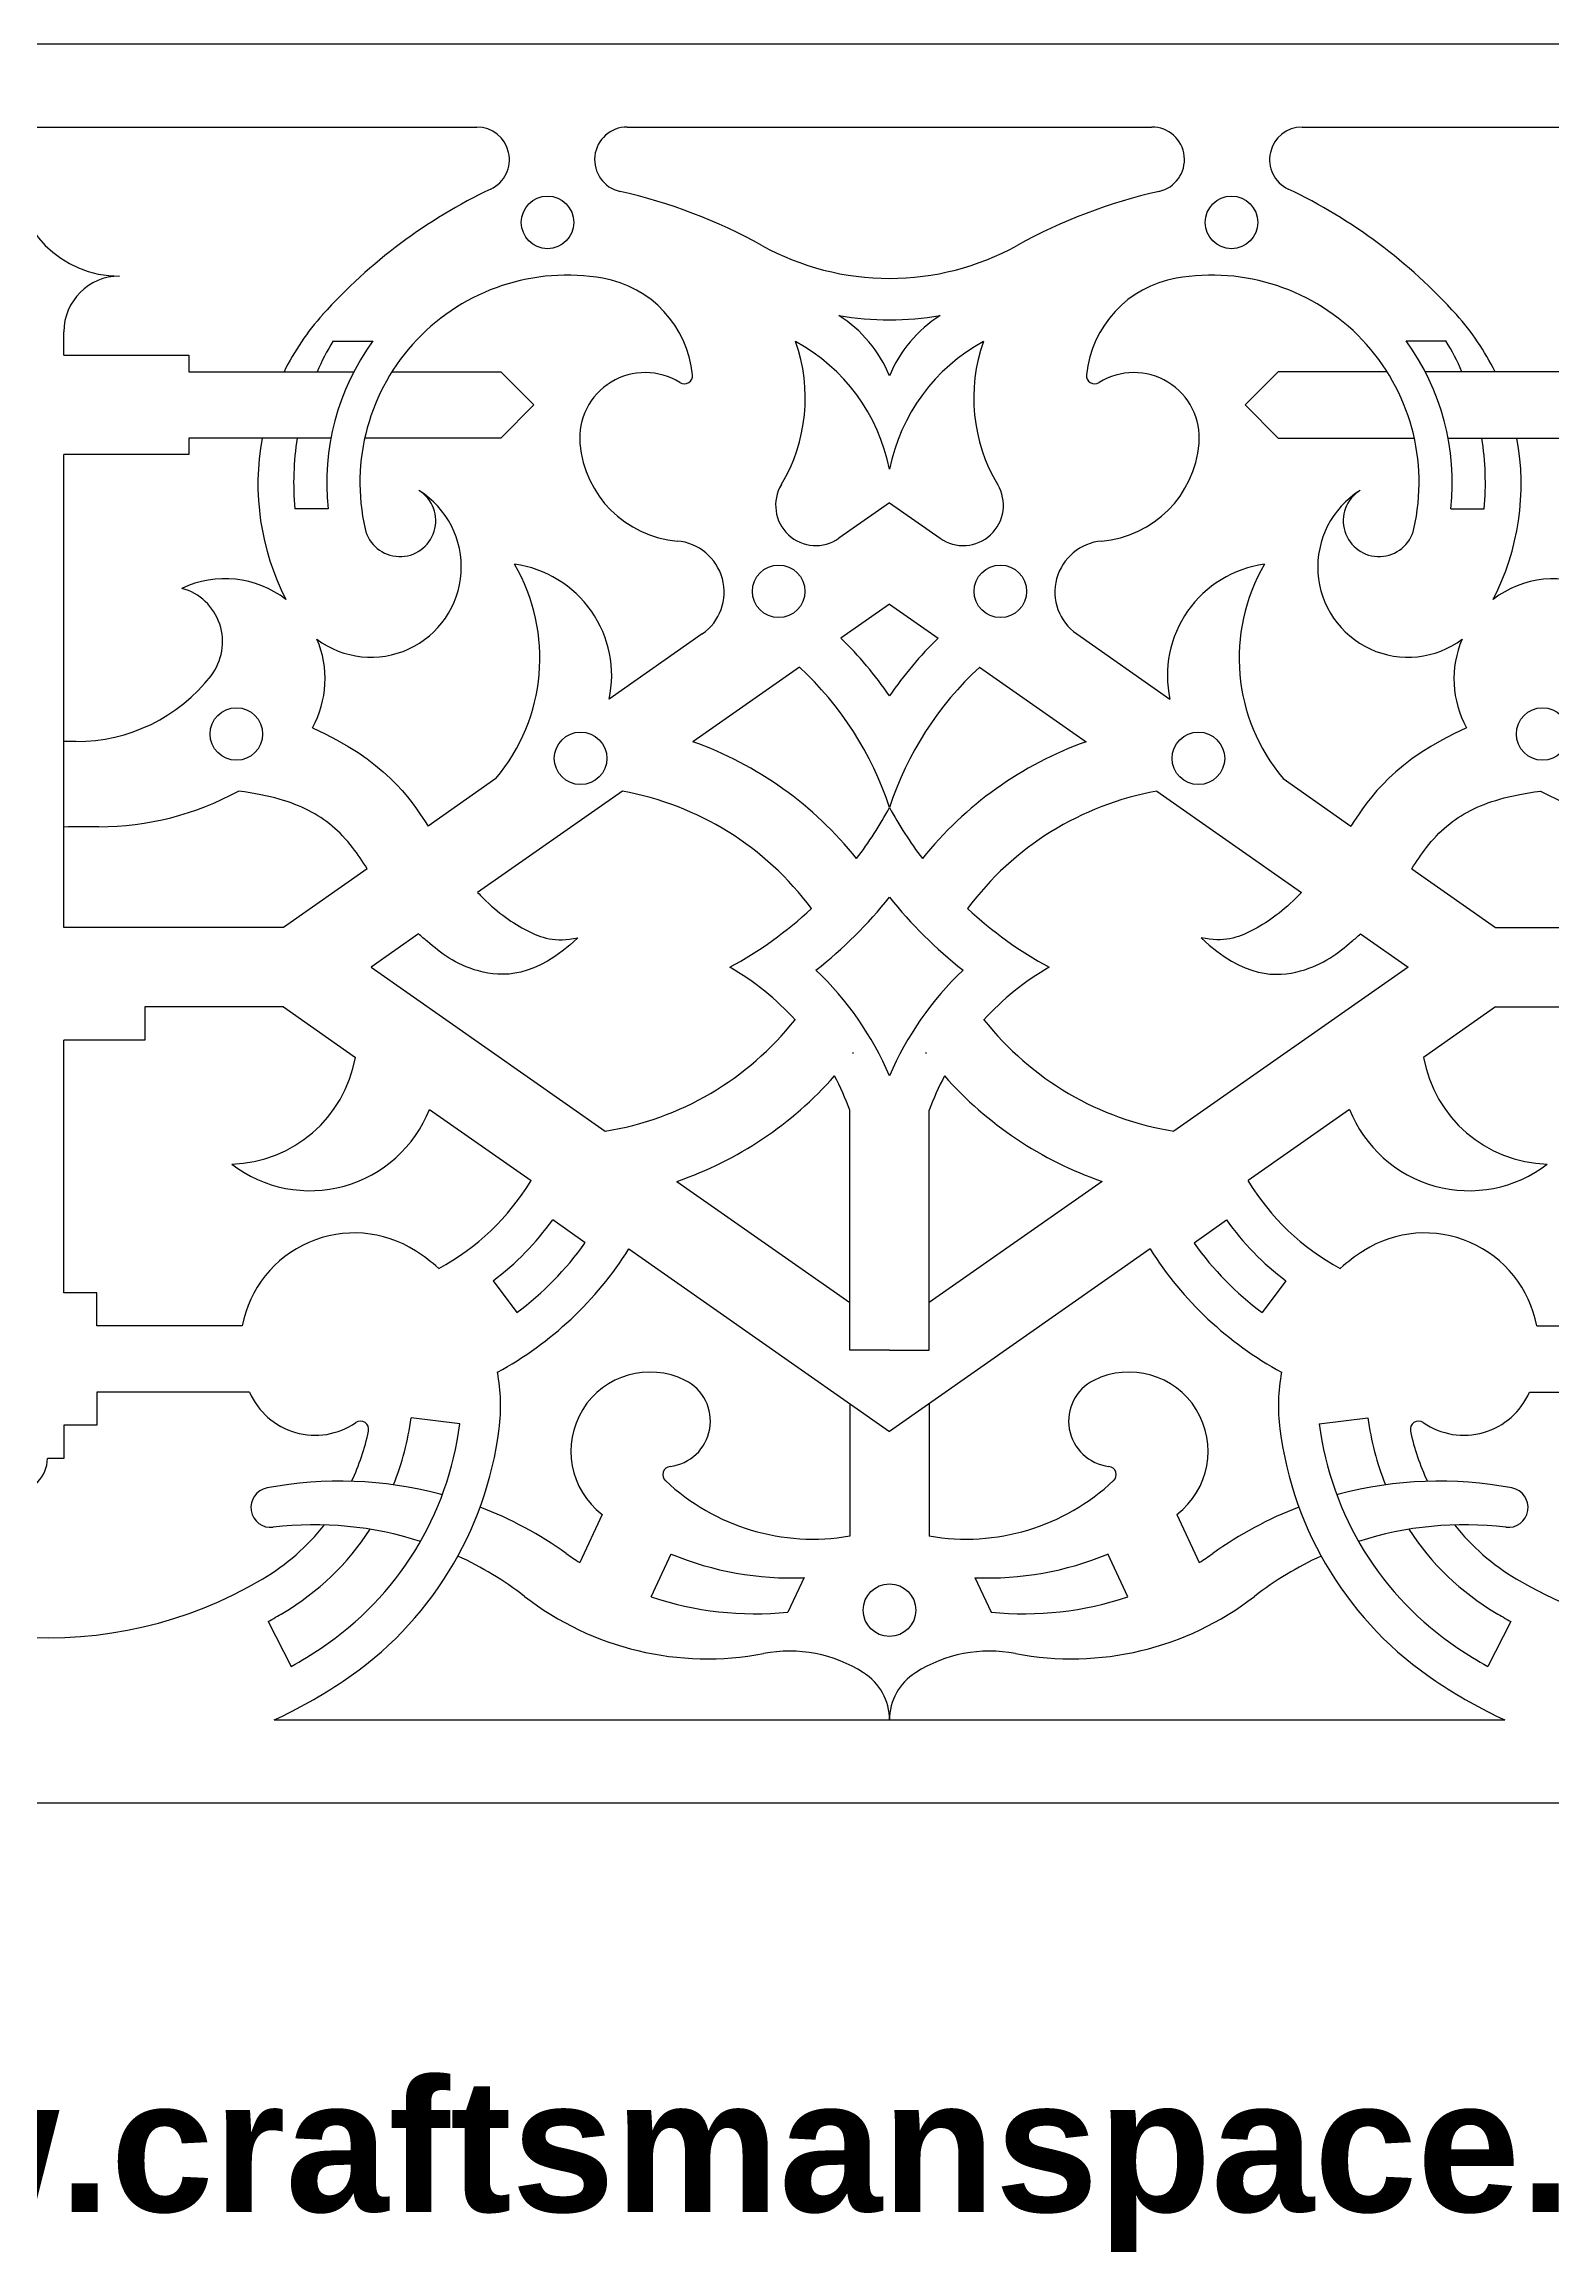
# Model space of a CAD drawing. Header units: millimetres. Extents: x 0 to 149, y -14 to 230.
# Drawn here: x 48.9 to 94.4, y -13.6 to 53.1 of the extents above; entities that cross this region are included whole.
import ezdxf

# ---------------------------------------------------------------- set-up
doc = ezdxf.new("R2010")
doc.units = ezdxf.units.MM
doc.header["$MEASUREMENT"] = 0
doc.layers.add('Layer 03', color=5, linetype='Continuous')

msp = doc.modelspace()

# ---------------------------------------------------------------- linework, layer by layer
at = {"layer": 'Layer 03'}
for p, q in [((41.37, 50.569), (61.936, 50.569)), ((66.475, 50.569), (82.314, 50.569)), ((86.852, 50.569), (107.419, 50.569)), ((49.469, 43.683), (49.469, 44.389)), ((57.596, 44.111), (58.796, 44.111)), ((91.192, 44.111), (89.993, 44.111)), ((53.24, 43.183), (58.222, 43.183)), ((59.374, 43.183), (62.661, 43.183)), ((62.661, 43.183), (63.661, 42.183)), ((86.127, 43.183), (85.127, 42.183)), ((89.415, 43.183), (86.127, 43.183)), ((95.549, 43.183), (90.567, 43.183)), ((63.661, 42.183), (62.661, 41.183)), ((85.127, 42.183), (86.127, 41.183)), ((49.469, 26.415), (49.469, 40.683)), ((57.532, 41.183), (53.24, 41.183)), ((62.661, 41.183), (58.553, 41.183)), ((86.127, 41.183), (90.236, 41.183)), ((91.256, 41.183), (95.549, 41.183)), ((57.451, 39.048), (56.446, 39.048)), ((74.394, 39.227), (72.866, 38.157)), ((74.394, 39.227), (75.922, 38.157)), ((91.338, 39.048), (92.343, 39.048)), ((74.394, 36.175), (72.927, 35.148)), ((74.394, 36.175), (75.861, 35.148)), ((68.743, 35.27), (65.93, 33.3)), ((80.045, 35.27), (82.858, 33.3)), ((71.673, 34.27), (68.461, 32.02)), ((77.115, 34.27), (80.328, 32.02)), ((62.512, 30.907), (60.466, 29.474)), ((86.277, 30.907), (88.323, 29.474)), ((66.329, 30.528), (61.96, 27.468)), ((82.46, 30.528), (86.829, 27.468)), ((58.627, 28.187), (56.097, 26.415)), ((90.162, 28.187), (92.692, 26.415)), ((56.097, 26.415), (49.469, 26.415)), ((60.176, 26.22), (58.742, 25.215)), ((88.612, 26.22), (90.047, 25.215)), ((92.692, 26.415), (99.32, 26.415)), ((58.742, 25.215), (65.809, 20.266)), ((90.047, 25.215), (82.98, 20.266)), ((56.097, 24.015), (51.91, 24.015)), ((56.097, 24.015), (58.272, 22.492)), ((92.692, 24.015), (90.517, 22.492)), ((92.692, 24.015), (96.879, 24.015)), ((49.469, 15.393), (49.469, 23.015)), ((60.508, 20.926), (63.572, 18.781)), ((73.194, 13.663), (73.194, 20.897)), ((75.594, 13.663), (75.594, 20.897)), ((88.281, 20.926), (85.217, 18.781)), ((67.972, 18.751), (73.194, 15.095)), ((80.816, 18.751), (75.594, 15.095)), ((65.202, 16.893), (64.226, 17.592)), ((83.587, 16.893), (84.563, 17.592)), ((66.526, 16.712), (74.394, 11.203)), ((82.263, 16.712), (74.394, 11.203)), ((50.469, 15.393), (49.469, 15.393)), ((50.469, 14.393), (50.469, 15.393)), ((62.426, 15.753), (63.146, 14.792)), ((86.362, 15.753), (85.643, 14.792)), ((54.856, 14.393), (50.469, 14.393)), ((93.933, 14.393), (98.32, 14.393)), ((74.394, 13.663), (73.194, 13.663)), ((74.394, 13.663), (75.594, 13.663)), ((55.076, 12.393), (50.469, 12.393)), ((73.194, 12.043), (73.194, 8.051)), ((75.594, 12.043), (75.594, 8.051)), ((93.713, 12.393), (98.32, 12.393)), ((61.42, 11.431), (59.951, 11.618)), ((87.369, 11.431), (88.838, 11.618)), ((49.469, 10.393), (48.975, 10.393)), ((65.72, 8.704), (65.042, 7.251)), ((83.069, 8.704), (83.747, 7.251)), ((67.201, 6.217), (67.803, 7.508)), ((81.588, 6.217), (80.986, 7.508)), ((71.814, 6.794), (71.328, 5.753)), ((76.975, 6.794), (77.46, 5.753)), ((55.64, 5.473), (56.334, 4.114)), ((93.149, 5.473), (92.455, 4.114)), ((55.823, 2.5), (92.966, 2.5))]:
    msp.add_line(p, q, dxfattribs=at)
for points in [[(0, 0), (148.789, 0), (148.789, 53.069), (0, 53.069), (0, 0)], [(49.469, 43.683), (53.24, 43.683), (53.24, 43.183)], [(53.24, 41.183), (53.24, 40.683), (49.469, 40.683)], [(51.91, 24.015), (51.91, 23.015), (49.469, 23.015)], [(50.469, 12.393), (50.469, 11.393), (49.469, 11.393), (49.469, 10.393)]]:
    msp.add_lwpolyline(points, dxfattribs=at)
for centre in [(64.071, 47.69), (84.718, 47.69), (71.048, 36.557), (77.741, 36.557), (54.678, 32.252), (94.11, 32.252), (65.069, 31.517), (83.719, 31.517), (74.394, 5.813)]:
    msp.add_circle(centre, 0.793, dxfattribs=at)
for centre, radius, start, end in [((61.936, 49.585), 0.984, 295.42054, 90), ((66.475, 49.585), 0.984, 90, 257.35759), ((82.314, 49.585), 0.984, 282.64241, 90), ((86.852, 49.585), 0.984, 90, 244.57946), ((51.149, 49.237), 3.169, 180.00002, 270), ((69.284, 34.125), 16.134, 115.42054, 138.06247), ((79.504, 34.125), 16.134, 41.93753, 64.57946), ((62.733, 32.903), 16.112, 61.00066, 77.35758), ((86.056, 32.903), 16.112, 102.64242, 118.99934), ((74.394, 53.942), 7.942, 241.00066, 270), ((74.394, 53.942), 7.942, 270, 298.99934), ((51.149, 44.389), 1.68, 90, 180), ((64.663, 39.843), 6.256, 80.10975, 192.91069), ((65.172, 42.76), 3.294, 5.80348, 80.11008), ((83.617, 42.76), 3.294, 99.88992, 174.19652), ((84.126, 39.843), 6.256, 347.08931, 99.89025), ((62.962, 39.805), 7.634, 138.0625, 153.73849), ((70.805, 41.596), 3.875, 22.12595, 57.87405), ((74.394, 53.942), 9.192, 260.42607, 270), ((77.984, 41.596), 3.875, 122.12595, 157.87405), ((74.394, 53.942), 9.192, 270, 279.57393), ((85.827, 39.805), 7.634, 26.26151, 41.9375), ((64.663, 39.843), 8.256, 148.86685, 156.13645), ((64.663, 39.843), 7.256, 143.96436, 186.28857), ((66.757, 42.396), 5.096, 329.06054, 19.49653), ((68.837, 39.126), 5.668, 11.37192, 61.27725), ((79.952, 39.126), 5.668, 118.72275, 168.62808), ((82.031, 42.396), 5.096, 160.50347, 210.93946), ((84.126, 39.843), 7.256, 353.71143, 36.03564), ((84.126, 39.843), 8.256, 23.86355, 31.13315), ((67.016, 41.184), 1.975, 57.85018, 184.94275), ((68.2, 43.068), 0.25, 237.85018, 5.80348), ((80.588, 43.068), 0.25, 174.19652, 302.14982), ((81.772, 41.184), 1.975, 355.05725, 122.14982), ((62.962, 39.805), 7.634, 169.6015, 207.20772), ((64.663, 39.843), 8.256, 170.65966, 185.5243), ((68.264, 41.292), 3.228, 184.94275, 265.10905), ((80.525, 41.292), 3.228, 274.89095, 355.05725), ((84.126, 39.843), 8.256, 354.4757, 9.34034), ((85.827, 39.805), 7.634, 332.79228, 10.3985), ((58.743, 37.293), 2.724, 233.11657, 57.90313), ((59.617, 38.686), 1.079, 192.90313, 57.90313), ((72.17, 39.152), 1.214, 149.06054, 305.00001), ((76.619, 39.152), 1.214, 234.99999, 30.93946), ((90.046, 37.293), 2.724, 122.09687, 306.88343), ((89.172, 38.686), 1.079, 122.09687, 347.09687), ((67.857, 36.536), 1.545, 305.00026, 85.10905), ((80.932, 36.536), 1.545, 94.89095, 234.99974), ((58.197, 34.543), 5.642, 319.88199, 30.11801), ((62.622, 34.019), 3.385, 347.73769, 82.26231), ((86.167, 34.019), 3.385, 97.73769, 192.26231), ((90.591, 34.543), 5.642, 149.88199, 220.11801), ((54.331, 33.914), 3.025, 52.50417, 115.40516), ((52.59, 35.035), 1.672, 322.266, 74.64978), ((94.458, 33.914), 3.025, 64.59484, 127.49583), ((54.331, 33.914), 3.025, 330.81271, 23.36244), ((64.937, 26.948), 11.449, 34.30838, 45.74214), ((83.852, 26.948), 11.449, 134.25786, 145.69162), ((94.458, 33.914), 3.025, 156.63756, 209.18729), ((49.872, 37.139), 5.109, 269.54535, 322.266), ((64.937, 26.948), 9.949, 18.09351, 47.38564), ((83.852, 26.948), 9.949, 132.61436, 161.90649), ((49.348, -28.892), 60.923, 89.54535, 89.88621), ((64.702, 21.531), 11.142, 38.6724, 70.2846), ((84.087, 21.531), 11.142, 109.7154, 141.3276), ((50.527, 38.232), 8.779, 270, 298.6843), ((64.702, 21.531), 9.142, 36.62718, 79.74905), ((63.936, 35.674), 11.881, 322.81772, 331.68166), ((84.853, 35.674), 11.881, 208.31834, 217.18228), ((84.087, 21.531), 9.142, 100.25095, 143.37282), ((98.261, 38.232), 8.779, 241.3157, 270), ((50.527, -35.925), 65.378, 90, 90.92771), ((63.936, 35.674), 13.381, 307.99772, 321.41084), ((84.853, 35.674), 13.381, 218.58916, 232.00228), ((63.936, 35.674), 11.881, 298.31834, 313.0052), ((84.853, 35.674), 11.881, 226.9948, 241.68166), ((65.468, 18.093), 8.22, 42.20736, 60.05096), ((65.468, 18.093), 9.72, 23.30796, 46.38117), ((83.321, 18.093), 9.72, 133.61883, 156.69204), ((83.321, 18.093), 8.22, 119.94904, 137.79264), ((64.367, 29.294), 9.142, 279.07359, 321.71217), ((84.422, 29.294), 9.142, 218.28783, 260.92641), ((54.42, 23.183), 3.913, 271.7009, 349.82558), ((64.367, 29.294), 11.142, 323.169, 323.37282), ((84.422, 29.294), 11.142, 216.62718, 216.831), ((94.368, 23.183), 3.913, 190.17442, 268.2991), ((64.367, 29.294), 11.142, 288.8792, 318.66844), ((65.468, 18.093), 8.22, 19.94904, 27.87364), ((83.321, 18.093), 8.22, 152.12636, 160.05096), ((84.422, 29.294), 11.142, 221.33156, 251.1208), ((56.898, 22.353), 3.882, 232.53529, 338.43201), ((91.891, 22.353), 3.882, 201.56799, 307.46471), ((57.379, 22.49), 7.219, 298.16555, 329.07561), ((91.409, 22.49), 7.219, 210.92439, 241.83445), ((57.379, 22.49), 8.419, 306.83556, 324.41474), ((91.409, 22.49), 8.419, 215.58526, 233.16444), ((58.236, 13.754), 3.441, 57.58448, 169.28546), ((57.108, 11.976), 5.546, 48.44583, 57.58448), ((57.379, 22.49), 10.819, 298.61135, 327.71813), ((57.379, 22.49), 9.619, 306.83556, 324.41474), ((91.409, 22.49), 10.819, 212.28187, 241.38865), ((91.409, 22.49), 9.619, 215.58526, 233.16444), ((91.681, 11.976), 5.546, 122.41552, 131.55417), ((90.552, 13.754), 3.441, 10.71454, 122.41552), ((57.108, 11.976), 5.546, 352.801, 10.56439), ((67.163, 10.608), 2.389, 63.63341, 232.82192), ((67.614, 11.517), 1.374, 276.62297, 63.63341), ((81.175, 11.517), 1.374, 116.36659, 263.37703), ((81.625, 10.608), 2.389, 307.17808, 116.36659), ((91.681, 11.976), 5.546, 169.43561, 187.199), ((57.055, 13.245), 2.155, 203.28791, 304.64235), ((91.734, 13.245), 2.155, 235.35765, 336.71209), ((51.927, 12.63), 9.568, 303.7131, 352.801), ((58.422, 11.267), 0.25, 348.04997, 124.64235), ((51.988, 12.629), 8.027, 337.80625, 352.76621), ((96.862, 12.63), 9.568, 187.199, 236.2869), ((96.8, 12.629), 8.027, 187.23379, 202.19375), ((90.366, 11.267), 0.25, 55.35765, 191.95003), ((51.927, 12.63), 10.768, 303.7131, 352.801), ((51.988, 12.629), 6.827, 334.62036, 348.04997), ((96.862, 12.63), 10.768, 187.199, 236.2869), ((96.8, 12.629), 6.827, 191.95003, 205.37964), ((47.98, 10.393), 0.995, 180, 360), ((67.801, 9.903), 0.25, 96.62297, 226.81977), ((80.987, 9.903), 0.25, 313.18023, 83.37703), ((55.717, 8.911), 0.6, 100.76485, 276.88661), ((57.805, -2.072), 11.78, 75.10705, 100.76485), ((72.089, 14.473), 6.516, 226.81977, 279.76289), ((76.699, 14.473), 6.516, 260.23711, 313.18023), ((90.984, -2.072), 11.78, 79.23515, 104.89295), ((93.072, 8.911), 0.6, 263.11339, 79.23515), ((57.805, -2.072), 11.78, 74.79271, 75.10705), ((57.805, -2.072), 11.78, 54.56113, 68.94933), ((90.984, -2.072), 11.78, 111.05067, 125.43887), ((90.984, -2.072), 11.78, 104.89295, 105.20729), ((51.988, 12.629), 6.827, 300.68308, 321.57631), ((57.034, -1.997), 10.387, 72.05096, 96.88661), ((51.988, 12.629), 8.027, 300.68308, 326.96781), ((91.754, -1.997), 10.387, 83.11339, 107.94904), ((96.8, 12.629), 8.027, 213.03219, 239.31692), ((96.8, 12.629), 6.827, 218.42369, 239.31692), ((48.981, 17.696), 12.719, 231.08124, 300.68308), ((57.034, -1.997), 10.387, 52.34001, 65.36356), ((70.339, 15.54), 9.837, 234.56113, 237.41907), ((71.423, 16.224), 9.439, 247.44203, 272.37063), ((77.365, 16.224), 9.439, 267.62937, 292.55797), ((78.45, 15.54), 9.837, 302.58093, 305.43887), ((91.754, -1.997), 10.387, 114.63644, 127.65999), ((99.807, 17.696), 12.719, 239.31692, 308.91876), ((68.901, 13.38), 9.036, 232.34001, 280.78893), ((70.339, 15.54), 9.837, 251.39433, 275.77205), ((78.45, 15.54), 9.837, 264.22795, 288.60567), ((79.887, 13.38), 9.036, 259.21107, 307.65999), ((48.981, 17.696), 13.919, 298.58014, 300.68308), ((99.807, 17.696), 13.919, 239.31692, 241.41986), ((49.068, 16.915), 14.719, 299.57815, 303.7131), ((99.72, 16.915), 14.719, 236.2869, 240.42185), ((71.374, 0.405), 4.172, 57.58219, 100.78893), ((77.415, 0.405), 4.172, 79.21107, 122.41781), ((49.068, 16.915), 15.919, 295.10614, 303.7131), ((72.704, 2.5), 1.69, 0, 57.5822), ((76.085, 2.5), 1.69, 122.4178, 180), ((99.72, 16.915), 15.919, 236.2869, 244.89386)]:
    msp.add_arc(centre, radius, start, end, dxfattribs=at)
for points in [[(56.972, 32.439), (59.134, 31.467), (59.896, 30.356), (60.466, 29.474)], [(91.817, 32.439), (89.655, 31.467), (88.892, 30.356), (88.323, 29.474)]]:
    msp.add_open_spline(points, degree=3, dxfattribs=at)
for points, knots in [([(58.627, 28.187), (58.484, 28.41), (57.957, 29.199), (56.947, 30.025), (55.722, 30.395), (54.741, 30.53)], [18.758344, 18.758344, 18.758344, 18.758344, 19.596253, 21.781514, 23.966774, 23.966774, 23.966774, 23.966774]), ([(90.162, 28.187), (90.305, 28.41), (90.832, 29.199), (91.842, 30.025), (93.066, 30.395), (94.047, 30.53)], [18.758344, 18.758344, 18.758344, 18.758344, 19.596253, 21.781514, 23.966774, 23.966774, 23.966774, 23.966774]), ([(61.96, 27.468), (62.016, 27.409), (62.532, 26.88), (63.467, 26.238), (64.293, 25.962), (64.982, 26.1)], [5.102583, 5.102583, 5.102583, 5.102583, 5.427607, 8.14141, 10.855213, 10.855213, 10.855213, 10.855213]), ([(86.829, 27.468), (86.773, 27.409), (86.256, 26.88), (85.322, 26.238), (84.495, 25.962), (83.807, 26.1)], [5.102583, 5.102583, 5.102583, 5.102583, 5.427607, 8.14141, 10.855213, 10.855213, 10.855213, 10.855213]), ([(64.982, 26.1), (63.694, 24.873), (61.707, 24.942), (60.747, 25.731), (60.264, 26.142), (60.176, 26.22)], [10.855213, 10.855213, 10.855213, 10.855213, 13.040473, 15.225733, 15.720049, 15.720049, 15.720049, 15.720049]), ([(83.807, 26.1), (85.095, 24.873), (87.082, 24.942), (88.042, 25.731), (88.525, 26.142), (88.612, 26.22)], [10.855213, 10.855213, 10.855213, 10.855213, 13.040473, 15.225733, 15.720049, 15.720049, 15.720049, 15.720049])]:
    msp.add_open_spline(points, degree=3, knots=knots, dxfattribs=at)

# ---------------------------------------------------------------- texts
at = {"insert": (36.289, -8.344), "char_height": 0.2, "width": 97.82349, "attachment_point": 1}
msp.add_mtext('{\\fArial|b1|i0|c0|p0;\\C5;\\H20x;www.craftsmanspace.com}', dxfattribs=at)

doc.saveas('drawing.dxf')
